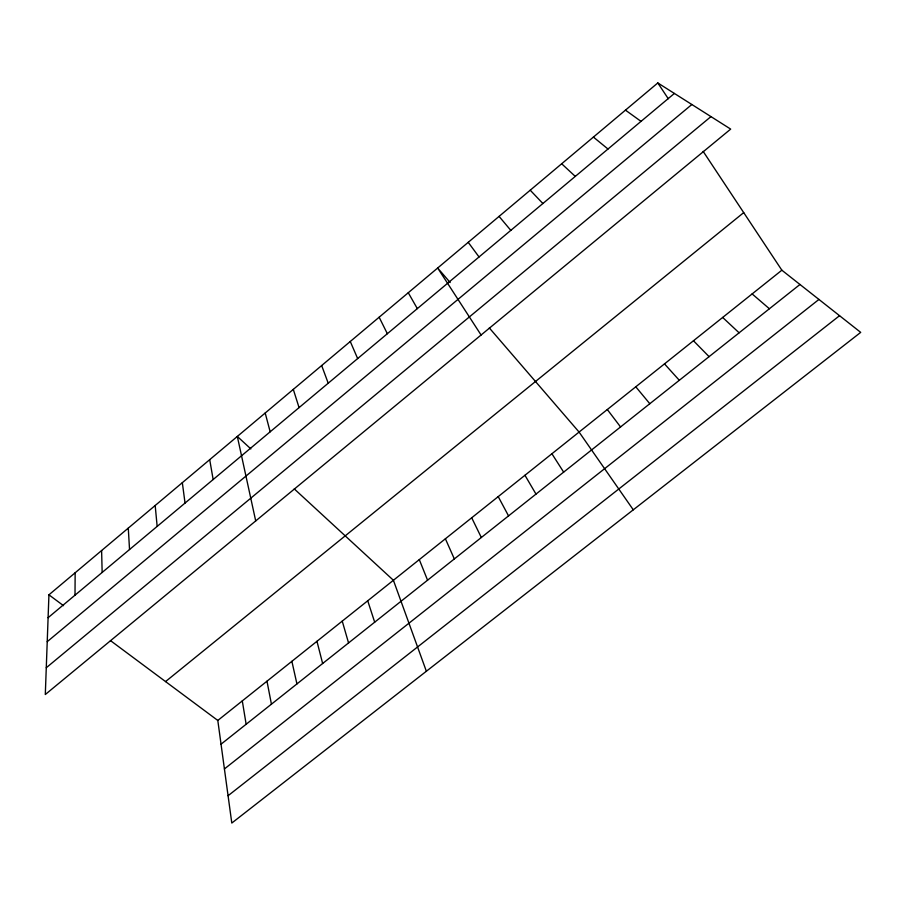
<?xml version="1.0" encoding="UTF-8"?>
<svg xmlns="http://www.w3.org/2000/svg" width="906" height="906" viewBox="0 0 906 906"><rect width="100%" height="100%" fill="white"/><g stroke="black" fill="none" stroke-linecap="round" stroke-linejoin="round"><path stroke-width="1.36" d="M75.005 595.174L75.153 572.785M48.935 594.823L45.3 694.506L730.678 129.105L657.813 82.944L48.935 594.823L63.522 605.684M48.097 617.699L674.381 93.443M47.225 641.675L691.856 104.507M46.274 667.745L710.961 116.614M165.549 681.584L743.713 212.616M217.802 720.451L781.855 270.203L860.7 332.377L231.8 823.056L217.802 720.451L110.419 640.565M221.041 744.188L799.964 284.484M224.416 768.934L818.933 299.444M228.074 795.728L839.556 315.696M625.457 110.147L641.029 121.37M593.407 137.089L607.994 149.026M752.139 293.929L769.398 308.753M250.849 448.9L237.327 436.443L255.707 520.927M294.257 488.9L393.408 580.282L426.364 671.255M561.675 163.771L575.276 176.398M722.671 317.451L739.103 332.808M693.464 340.758L709.081 356.647M530.225 190.203L542.887 203.522M664.494 363.884L679.307 380.282M450.191 282.547L437.666 268.017L481.086 335.016M489.342 327.961L579.081 432.06L633.283 509.818M499.081 216.387L510.814 230.373M635.785 386.805L649.806 403.714M607.314 409.535L620.553 426.941M468.232 242.321L479.036 256.964M657.813 82.944L668.277 98.743M703.147 151.381L781.855 270.203M551.913 453.759L563.657 472.128M524.959 475.276L535.99 494.098M408.278 292.729L417.326 308.629M498.221 496.613L508.538 515.888M379.15 317.213L387.349 333.714M471.698 517.779L481.324 537.496M445.39 538.787L454.336 558.934M350.271 341.483L357.655 358.572M419.297 559.614L427.564 580.191M321.664 365.537L328.221 383.215M367.723 600.78L374.676 622.184M293.306 389.387L299.071 407.621M342.242 621.12L348.55 642.932M265.198 413.011L270.169 431.811M316.964 641.301L322.638 663.509M291.879 661.323L296.93 683.917M266.987 681.187L271.426 704.166M209.705 459.659L213.159 479.534M242.298 700.893L246.138 724.256M182.333 482.683L185.039 503.068M155.186 505.491L157.157 526.409M128.278 528.119L129.535 549.534M101.608 550.542L102.152 572.456"/></g></svg>
